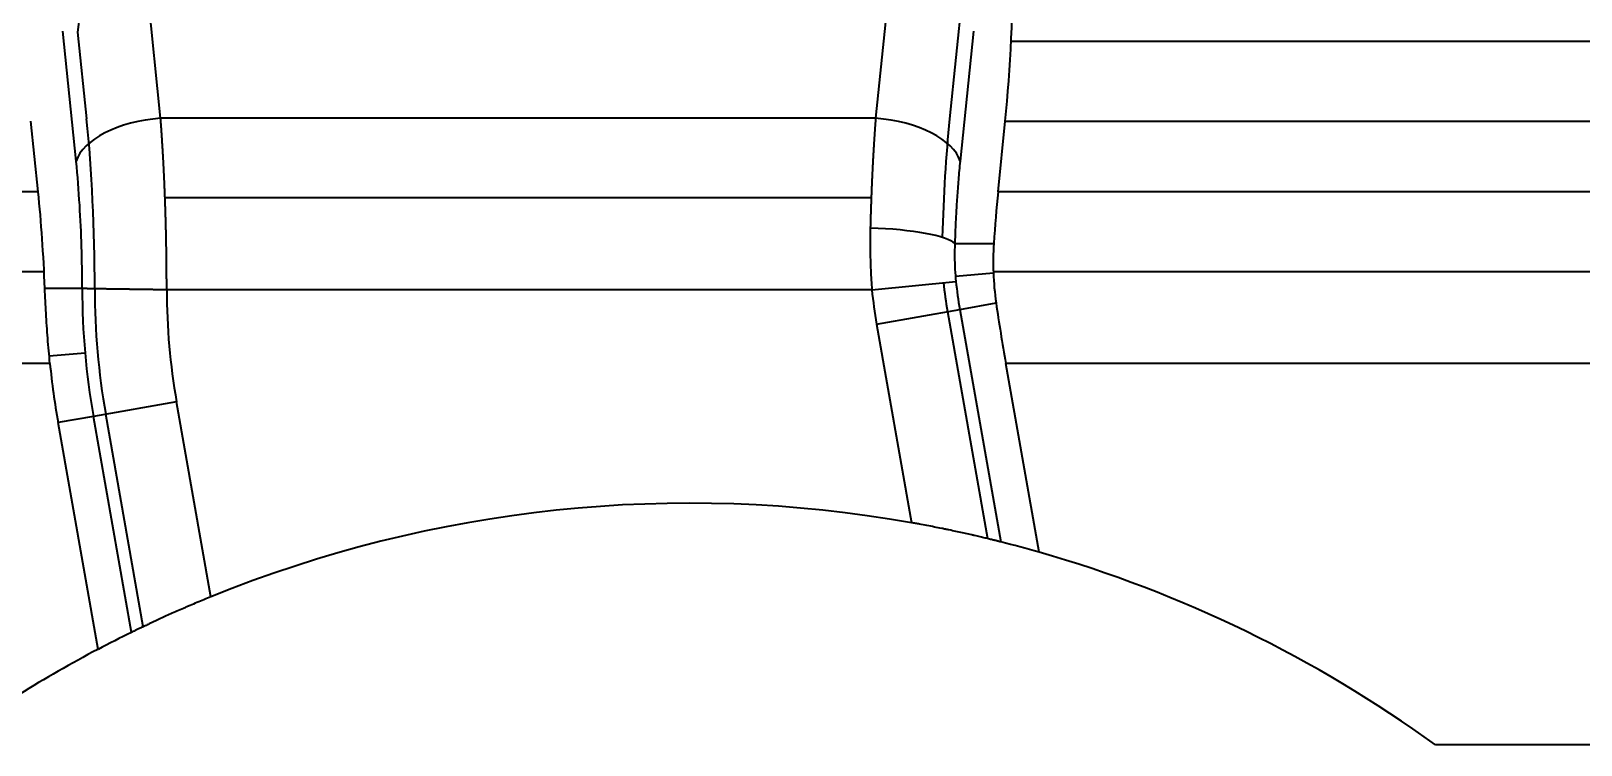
# Model space of a CAD drawing. Header units: millimetres. Extents: x 256 to 2096, y 1004 to 2403.
# Drawn here: x 638.6 to 728.9, y 1950.1 to 1991.7 of the extents above; entities that cross this region are included whole.
import ezdxf

# ---------------------------------------------------------------- set-up
doc = ezdxf.new("R2010")
doc.units = ezdxf.units.MM
doc.layers.add('1', color=7, linetype='Continuous', true_color=0xffffff)

msp = doc.modelspace()

# ---------------------------------------------------------------- linework, layer by layer
at = {"layer": '1', "color": 7, "linetype": 'Continuous', "lineweight": 35}
for p, q in [((641.302, 1991.637), (643.527, 2009.13)), ((646.127, 1986.618), (645.355, 1994.204)), ((688.574, 1994.204), (687.802, 1986.618)), ((692.884, 1994.169), (692.112, 1986.584)), ((641.203, 1984.118), (640.43, 1991.704)), ((641.817, 1986.584), (641.302, 1991.637)), ((693.498, 1991.704), (692.726, 1984.118)), ((770.719, 1991.094), (695.7, 1991.094)), ((687.802, 1986.618), (646.127, 1986.618)), ((638.992, 1982.331), (638.572, 1986.453)), ((694.937, 1982.331), (695.356, 1986.453)), ((695.356, 1986.453), (770.863, 1986.453)), ((638.992, 1982.331), (445.03, 1982.331)), ((771.597, 1982.331), (694.937, 1982.331)), ((687.544, 1981.977), (646.385, 1981.977)), ((692.415, 1979.319), (694.687, 1979.319)), ((442.851, 1977.69), (639.335, 1977.69)), ((694.664, 1977.586), (692.456, 1977.393)), ((694.66, 1977.69), (773.776, 1977.69)), ((641.557, 1976.694), (639.379, 1976.694)), ((687.583, 1976.618), (692.482, 1977.11)), ((687.583, 1976.618), (646.481, 1976.618)), ((692.707, 1975.482), (694.823, 1975.855)), ((687.858, 1974.627), (692.707, 1975.482)), ((691.99, 1975.356), (694.323, 1962.121)), ((692.707, 1975.482), (695.097, 1961.93)), ((687.858, 1974.627), (689.9, 1963.046)), ((639.676, 1972.331), (439.788, 1972.331)), ((639.635, 1972.772), (641.72, 1972.954)), ((697.328, 1961.33), (695.388, 1972.331)), ((776.839, 1972.331), (695.388, 1972.331)), ((647.058, 1970.098), (642.209, 1969.243)), ((649.063, 1958.729), (647.058, 1970.098)), ((642.209, 1969.243), (640.148, 1968.88)), ((642.478, 1955.668), (640.148, 1968.88)), ((644.428, 1956.657), (642.209, 1969.243)), ((645.11, 1956.986), (642.926, 1969.37)), ((900.964, 1950.094), (720.431, 1950.094))]:
    msp.add_line(p, q, dxfattribs=at)
for centre, radius, start, end in [((684.464, 1976.694), 42.907, 180, 190), ((714.464, 1979.319), 22.821, 185.73605, 190), ((714.464, 1979.319), 22.093, 185.73605, 190), ((684.464, 1976.694), 42.179, 180.01945, 190), ((684.464, 1976.694), 37.983, 180.11396, 190), ((714.464, 1979.319), 27.017, 185.73605, 190), ((684.464, 1976.694), 45, 185.56355, 190), ((676.964, 1890.094), 74.09, 79.94482, 112.12261), ((676.964, 1890.094), 74.09, 54.07892, 74.04721), ((676.964, 1890.094), 74.09, 117.74072, 125.92108)]:
    msp.add_arc(centre, radius, start, end, dxfattribs=at)
for centre, major_axis, ratio, start_param, end_param in [((692.302, 1996.453), (0, 20), 0.176327, 4.18879, 4.712389), ((646.127, 1984.118), (-4.974, -0.506), 0.498068, 4.661728, 6.081568), ((687.802, 1984.118), (4.974, -0.506), 0.498068, 0.201618, 1.621457), ((638.759, 1976.618), (0, 20), 0.176327, 4.715451, 5.234032), ((695.17, 1976.618), (0, 20), 0.176327, 1.049153, 1.417255), ((635.938, 1972.331), (0, 20), 0.176327, 4.932294, 5.235988), ((697.991, 1972.331), (0, 20), 0.176327, 1.047198, 1.213898), ((687.491, 1979.319), (4.997, -0.161), 0.179923, 0.177459, 1.576602), ((698.969, 1972.331), (-3.638, 19.99), 0.17348, 1.362111, 1.539237), ((676.964, 1890.094), (-71.53, 19.309), 1, 4.697617, 4.728798), ((676.964, 1890.094), (-33.426, 66.121), 1, 6.269769, 6.299289)]:
    msp.add_ellipse(centre, major_axis=major_axis, ratio=ratio, start_param=start_param, end_param=end_param, dxfattribs=at)
for points, knots in [([(646.481, 1976.618), (646.481, 1976.642), (646.481, 1976.688), (646.481, 1976.759), (646.481, 1976.829), (646.481, 1976.899), (646.481, 1976.969), (646.481, 1977.04), (646.48, 1977.11), (646.48, 1977.18), (646.48, 1977.251), (646.479, 1977.321), (646.479, 1977.391), (646.479, 1977.462), (646.478, 1977.532), (646.478, 1977.602), (646.477, 1977.673), (646.477, 1977.743), (646.476, 1977.814), (646.476, 1977.884), (646.475, 1977.955), (646.475, 1978.025), (646.474, 1978.096), (646.473, 1978.166), (646.472, 1978.237), (646.472, 1978.307), (646.471, 1978.378), (646.47, 1978.448), (646.469, 1978.519), (646.468, 1978.589), (646.467, 1978.659), (646.466, 1978.73), (646.465, 1978.8), (646.464, 1978.871), (646.463, 1978.941), (646.462, 1979.012), (646.461, 1979.082), (646.46, 1979.153), (646.459, 1979.223), (646.457, 1979.294), (646.456, 1979.364), (646.455, 1979.434), (646.454, 1979.505), (646.452, 1979.575), (646.451, 1979.645), (646.449, 1979.716), (646.448, 1979.786), (646.446, 1979.856), (646.445, 1979.926), (646.443, 1979.997), (646.442, 1980.067), (646.44, 1980.137), (646.438, 1980.207), (646.437, 1980.277), (646.435, 1980.347), (646.433, 1980.418), (646.431, 1980.488), (646.429, 1980.558), (646.428, 1980.628), (646.426, 1980.697), (646.424, 1980.767), (646.422, 1980.837), (646.42, 1980.907), (646.418, 1980.977), (646.416, 1981.047), (646.414, 1981.116), (646.411, 1981.186), (646.409, 1981.256), (646.407, 1981.325), (646.405, 1981.395), (646.402, 1981.464), (646.4, 1981.534), (646.398, 1981.603), (646.395, 1981.673), (646.393, 1981.742), (646.391, 1981.812), (646.388, 1981.881), (646.386, 1981.95), (646.383, 1982.019), (646.38, 1982.088), (646.378, 1982.157), (646.375, 1982.226), (646.372, 1982.295), (646.37, 1982.364), (646.367, 1982.433), (646.364, 1982.502), (646.361, 1982.571), (646.359, 1982.639), (646.356, 1982.708), (646.353, 1982.777), (646.35, 1982.845), (646.347, 1982.914), (646.344, 1982.982), (646.341, 1983.05), (646.338, 1983.119), (646.335, 1983.187), (646.331, 1983.255), (646.328, 1983.323), (646.325, 1983.391), (646.322, 1983.459), (646.318, 1983.527), (646.315, 1983.595), (646.312, 1983.662), (646.308, 1983.73), (646.305, 1983.798), (646.301, 1983.865), (646.298, 1983.933), (646.294, 1984), (646.291, 1984.067), (646.287, 1984.134), (646.284, 1984.201), (646.28, 1984.269), (646.276, 1984.335), (646.273, 1984.402), (646.269, 1984.469), (646.265, 1984.536), (646.261, 1984.602), (646.257, 1984.669), (646.253, 1984.735), (646.25, 1984.802), (646.246, 1984.868), (646.242, 1984.934), (646.238, 1985), (646.234, 1985.066), (646.229, 1985.132), (646.225, 1985.198), (646.221, 1985.264), (646.217, 1985.329), (646.213, 1985.395), (646.209, 1985.46), (646.204, 1985.525), (646.2, 1985.591), (646.196, 1985.656), (646.191, 1985.721), (646.187, 1985.785), (646.182, 1985.85), (646.178, 1985.915), (646.173, 1985.979), (646.169, 1986.044), (646.164, 1986.108), (646.16, 1986.172), (646.155, 1986.236), (646.15, 1986.3), (646.146, 1986.364), (646.141, 1986.428), (646.136, 1986.491), (646.132, 1986.555), (646.128, 1986.597), (646.127, 1986.618)], [0, 0, 0, 0, 0.006694, 0.013391, 0.020091, 0.026792, 0.033497, 0.040204, 0.046913, 0.053625, 0.060339, 0.067056, 0.073775, 0.080496, 0.08722, 0.093946, 0.100675, 0.107406, 0.114139, 0.120875, 0.127613, 0.134353, 0.141096, 0.14784, 0.154587, 0.161337, 0.168088, 0.174842, 0.181597, 0.188355, 0.195116, 0.201878, 0.208642, 0.215409, 0.222177, 0.228948, 0.235721, 0.242496, 0.249272, 0.256051, 0.262832, 0.269615, 0.2764, 0.283186, 0.289975, 0.296766, 0.303558, 0.310353, 0.317149, 0.323947, 0.330747, 0.337549, 0.344353, 0.351159, 0.357966, 0.364776, 0.371587, 0.378401, 0.385216, 0.392033, 0.398852, 0.405673, 0.412496, 0.419322, 0.426149, 0.432978, 0.439809, 0.446642, 0.453477, 0.460314, 0.467153, 0.473995, 0.480838, 0.487683, 0.494531, 0.50138, 0.508232, 0.515086, 0.521941, 0.528799, 0.535659, 0.542522, 0.549386, 0.556252, 0.563121, 0.569992, 0.576865, 0.58374, 0.590617, 0.597497, 0.604379, 0.611263, 0.618149, 0.625038, 0.631928, 0.638821, 0.645716, 0.652614, 0.659514, 0.666416, 0.67332, 0.680226, 0.687135, 0.694046, 0.700959, 0.707874, 0.714791, 0.72171, 0.728631, 0.735555, 0.74248, 0.749408, 0.756337, 0.763269, 0.770202, 0.777138, 0.784075, 0.791014, 0.797956, 0.804899, 0.811844, 0.818791, 0.825739, 0.83269, 0.839642, 0.846596, 0.853552, 0.86051, 0.867469, 0.87443, 0.881393, 0.888357, 0.895324, 0.902291, 0.909261, 0.916231, 0.923204, 0.930178, 0.937154, 0.944131, 0.951109, 0.958089, 0.965071, 0.972054, 0.979038, 0.986024, 0.993011, 1, 1, 1, 1]), ([(687.802, 1986.618), (687.8, 1986.597), (687.797, 1986.555), (687.792, 1986.492), (687.788, 1986.429), (687.783, 1986.366), (687.778, 1986.302), (687.774, 1986.239), (687.769, 1986.175), (687.765, 1986.111), (687.76, 1986.047), (687.755, 1985.983), (687.751, 1985.919), (687.747, 1985.855), (687.742, 1985.791), (687.738, 1985.726), (687.733, 1985.662), (687.729, 1985.597), (687.725, 1985.533), (687.721, 1985.468), (687.716, 1985.403), (687.712, 1985.338), (687.708, 1985.273), (687.704, 1985.208), (687.7, 1985.143), (687.696, 1985.078), (687.692, 1985.013), (687.688, 1984.947), (687.684, 1984.882), (687.68, 1984.816), (687.676, 1984.75), (687.672, 1984.685), (687.668, 1984.619), (687.665, 1984.553), (687.661, 1984.487), (687.657, 1984.421), (687.653, 1984.355), (687.65, 1984.289), (687.646, 1984.222), (687.643, 1984.156), (687.639, 1984.089), (687.636, 1984.023), (687.632, 1983.956), (687.629, 1983.89), (687.625, 1983.823), (687.622, 1983.756), (687.618, 1983.69), (687.615, 1983.623), (687.612, 1983.556), (687.609, 1983.489), (687.605, 1983.422), (687.602, 1983.355), (687.599, 1983.287), (687.596, 1983.22), (687.593, 1983.153), (687.59, 1983.085), (687.587, 1983.018), (687.584, 1982.951), (687.581, 1982.883), (687.578, 1982.815), (687.575, 1982.748), (687.572, 1982.68), (687.569, 1982.612), (687.566, 1982.545), (687.564, 1982.477), (687.561, 1982.409), (687.558, 1982.341), (687.556, 1982.273), (687.553, 1982.205), (687.55, 1982.137), (687.548, 1982.069), (687.545, 1982.001), (687.543, 1981.933), (687.54, 1981.865), (687.538, 1981.796), (687.535, 1981.728), (687.533, 1981.66), (687.531, 1981.591), (687.528, 1981.523), (687.526, 1981.455), (687.524, 1981.386), (687.522, 1981.318), (687.519, 1981.249), (687.517, 1981.181), (687.515, 1981.112), (687.513, 1981.043), (687.511, 1980.975), (687.509, 1980.906), (687.507, 1980.838), (687.505, 1980.769), (687.503, 1980.7), (687.501, 1980.631), (687.5, 1980.563), (687.498, 1980.494), (687.496, 1980.425), (687.494, 1980.356), (687.493, 1980.287), (687.491, 1980.242), (687.491, 1980.219)], [0, 0, 0, 0, 0.010621, 0.021238, 0.031851, 0.042459, 0.053064, 0.063665, 0.074262, 0.084854, 0.095443, 0.106027, 0.116607, 0.127183, 0.137755, 0.148322, 0.158886, 0.169445, 0.179999, 0.19055, 0.201096, 0.211637, 0.222175, 0.232707, 0.243236, 0.25376, 0.264279, 0.274795, 0.285305, 0.295812, 0.306313, 0.316811, 0.327304, 0.337793, 0.348277, 0.358757, 0.369232, 0.379704, 0.39017, 0.400633, 0.411091, 0.421545, 0.431994, 0.442439, 0.45288, 0.463316, 0.473748, 0.484176, 0.4946, 0.505019, 0.515434, 0.525844, 0.53625, 0.546652, 0.557049, 0.567442, 0.577831, 0.588215, 0.598595, 0.608971, 0.619342, 0.629709, 0.640071, 0.650429, 0.660783, 0.671132, 0.681477, 0.691818, 0.702154, 0.712486, 0.722813, 0.733136, 0.743455, 0.753769, 0.764079, 0.774385, 0.784686, 0.794983, 0.805276, 0.815564, 0.825848, 0.836127, 0.846402, 0.856673, 0.86694, 0.877202, 0.88746, 0.897713, 0.907962, 0.918206, 0.928446, 0.938682, 0.948913, 0.959139, 0.969361, 0.979579, 0.989792, 1, 1, 1, 1]), ([(694.687, 1979.319), (694.649, 1978.753), (694.641, 1978.182), (694.685, 1977.028), (694.738, 1976.444), (694.823, 1975.855)], [0, 0, 0, 0, 0.5, 0.5, 1, 1, 1, 1]), ([(646.481, 1976.618), (646.469, 1976.618), (646.445, 1976.619), (646.408, 1976.619), (646.372, 1976.62), (646.336, 1976.62), (646.299, 1976.621), (646.263, 1976.621), (646.227, 1976.622), (646.191, 1976.622), (646.155, 1976.623), (646.119, 1976.623), (646.083, 1976.624), (646.047, 1976.624), (646.011, 1976.625), (645.975, 1976.625), (645.94, 1976.626), (645.904, 1976.626), (645.869, 1976.627), (645.833, 1976.627), (645.798, 1976.628), (645.762, 1976.628), (645.727, 1976.629), (645.692, 1976.629), (645.657, 1976.63), (645.622, 1976.63), (645.587, 1976.631), (645.552, 1976.631), (645.517, 1976.632), (645.483, 1976.632), (645.448, 1976.633), (645.414, 1976.633), (645.379, 1976.634), (645.345, 1976.634), (645.311, 1976.635), (645.276, 1976.635), (645.242, 1976.636), (645.208, 1976.636), (645.175, 1976.636), (645.141, 1976.637), (645.107, 1976.637), (645.074, 1976.638), (645.04, 1976.638), (645.007, 1976.639), (644.974, 1976.639), (644.941, 1976.64), (644.908, 1976.64), (644.875, 1976.641), (644.842, 1976.641), (644.81, 1976.642), (644.777, 1976.642), (644.745, 1976.642), (644.712, 1976.643), (644.68, 1976.643), (644.648, 1976.644), (644.616, 1976.644), (644.584, 1976.645), (644.553, 1976.645), (644.521, 1976.646), (644.49, 1976.646), (644.459, 1976.646), (644.427, 1976.647), (644.396, 1976.647), (644.366, 1976.648), (644.335, 1976.648), (644.304, 1976.649), (644.274, 1976.649), (644.243, 1976.65), (644.213, 1976.65), (644.183, 1976.65), (644.153, 1976.651), (644.123, 1976.651), (644.094, 1976.652), (644.064, 1976.652), (644.035, 1976.653), (644.006, 1976.653), (643.977, 1976.653), (643.948, 1976.654), (643.919, 1976.654), (643.89, 1976.655), (643.862, 1976.655), (643.834, 1976.655), (643.805, 1976.656), (643.777, 1976.656), (643.749, 1976.657), (643.722, 1976.657), (643.694, 1976.657), (643.667, 1976.658), (643.64, 1976.658), (643.612, 1976.659), (643.585, 1976.659), (643.559, 1976.659), (643.532, 1976.66), (643.506, 1976.66), (643.479, 1976.661), (643.453, 1976.661), (643.427, 1976.661), (643.401, 1976.662), (643.376, 1976.662), (643.35, 1976.663), (643.325, 1976.663), (643.3, 1976.663), (643.275, 1976.664), (643.25, 1976.664), (643.225, 1976.664), (643.201, 1976.665), (643.176, 1976.665), (643.152, 1976.666), (643.128, 1976.666), (643.104, 1976.666), (643.081, 1976.667), (643.057, 1976.667), (643.034, 1976.667), (643.011, 1976.668), (642.988, 1976.668), (642.965, 1976.668), (642.942, 1976.669), (642.92, 1976.669), (642.898, 1976.67), (642.875, 1976.67), (642.854, 1976.67), (642.832, 1976.671), (642.81, 1976.671), (642.789, 1976.671), (642.768, 1976.672), (642.746, 1976.672), (642.726, 1976.672), (642.705, 1976.673), (642.684, 1976.673), (642.664, 1976.673), (642.644, 1976.674), (642.624, 1976.674), (642.604, 1976.674), (642.584, 1976.675), (642.565, 1976.675), (642.545, 1976.675), (642.526, 1976.675), (642.507, 1976.676), (642.488, 1976.676), (642.47, 1976.676), (642.451, 1976.677), (642.433, 1976.677), (642.415, 1976.677), (642.397, 1976.678), (642.38, 1976.678), (642.362, 1976.678), (642.345, 1976.679), (642.327, 1976.679), (642.31, 1976.679), (642.294, 1976.679), (642.277, 1976.68), (642.261, 1976.68), (642.244, 1976.68), (642.228, 1976.681), (642.212, 1976.681), (642.196, 1976.681), (642.181, 1976.681), (642.165, 1976.682), (642.15, 1976.682), (642.135, 1976.682), (642.12, 1976.682), (642.106, 1976.683), (642.091, 1976.683), (642.077, 1976.683), (642.063, 1976.683), (642.049, 1976.684), (642.035, 1976.684), (642.021, 1976.684), (642.008, 1976.684), (641.995, 1976.685), (641.982, 1976.685), (641.969, 1976.685), (641.956, 1976.685), (641.943, 1976.686), (641.931, 1976.686), (641.919, 1976.686), (641.907, 1976.686), (641.895, 1976.687), (641.883, 1976.687), (641.872, 1976.687), (641.86, 1976.687), (641.849, 1976.687), (641.838, 1976.688), (641.828, 1976.688), (641.817, 1976.688), (641.806, 1976.688), (641.796, 1976.688), (641.786, 1976.689), (641.776, 1976.689), (641.766, 1976.689), (641.757, 1976.689), (641.747, 1976.689), (641.738, 1976.69), (641.729, 1976.69), (641.72, 1976.69), (641.711, 1976.69), (641.703, 1976.69), (641.695, 1976.691), (641.686, 1976.691), (641.678, 1976.691), (641.67, 1976.691), (641.663, 1976.691), (641.655, 1976.691), (641.648, 1976.692), (641.641, 1976.692), (641.633, 1976.692), (641.627, 1976.692), (641.62, 1976.692), (641.613, 1976.692), (641.607, 1976.693), (641.601, 1976.693), (641.595, 1976.693), (641.589, 1976.693), (641.583, 1976.693), (641.578, 1976.693), (641.572, 1976.693), (641.567, 1976.694), (641.562, 1976.694), (641.559, 1976.694), (641.557, 1976.694)], [0, 0, 0, 0, 0.005218, 0.010431, 0.015638, 0.020839, 0.026035, 0.031225, 0.03641, 0.041588, 0.046761, 0.051929, 0.057091, 0.062247, 0.067397, 0.072542, 0.077682, 0.082815, 0.087943, 0.093065, 0.098182, 0.103293, 0.108398, 0.113498, 0.118592, 0.12368, 0.128763, 0.13384, 0.138912, 0.143978, 0.149038, 0.154092, 0.159141, 0.164184, 0.169222, 0.174254, 0.17928, 0.184301, 0.189316, 0.194325, 0.199329, 0.204327, 0.209319, 0.214306, 0.219287, 0.224262, 0.229232, 0.234196, 0.239155, 0.244107, 0.249055, 0.253996, 0.258932, 0.263862, 0.268787, 0.273706, 0.278619, 0.283527, 0.288429, 0.293325, 0.298216, 0.303101, 0.30798, 0.312854, 0.317722, 0.322585, 0.327442, 0.332293, 0.337138, 0.341978, 0.346812, 0.351641, 0.356464, 0.361281, 0.366093, 0.370899, 0.375699, 0.380494, 0.385283, 0.390066, 0.394844, 0.399616, 0.404382, 0.409143, 0.413898, 0.418648, 0.423392, 0.42813, 0.432862, 0.437589, 0.442311, 0.447026, 0.451736, 0.45644, 0.461139, 0.465832, 0.470519, 0.475201, 0.479877, 0.484548, 0.489212, 0.493872, 0.498525, 0.503173, 0.507815, 0.512452, 0.517082, 0.521708, 0.526327, 0.530941, 0.535549, 0.540152, 0.544749, 0.54934, 0.553926, 0.558506, 0.563081, 0.567649, 0.572212, 0.57677, 0.581322, 0.585868, 0.590408, 0.594943, 0.599472, 0.603996, 0.608514, 0.613026, 0.617533, 0.622034, 0.626529, 0.631019, 0.635503, 0.639981, 0.644454, 0.648921, 0.653382, 0.657838, 0.662288, 0.666733, 0.671171, 0.675605, 0.680032, 0.684454, 0.68887, 0.693281, 0.697686, 0.702085, 0.706479, 0.710867, 0.715249, 0.719626, 0.723997, 0.728362, 0.732722, 0.737076, 0.741425, 0.745768, 0.750105, 0.754436, 0.758762, 0.763082, 0.767397, 0.771706, 0.776009, 0.780307, 0.784599, 0.788885, 0.793166, 0.797441, 0.80171, 0.805974, 0.810232, 0.814485, 0.818731, 0.822973, 0.827208, 0.831438, 0.835662, 0.839881, 0.844094, 0.848301, 0.852503, 0.856699, 0.860889, 0.865074, 0.869253, 0.873426, 0.877594, 0.881756, 0.885912, 0.890063, 0.894208, 0.898348, 0.902482, 0.90661, 0.910732, 0.914849, 0.918961, 0.923066, 0.927166, 0.93126, 0.935349, 0.939432, 0.94351, 0.947581, 0.951647, 0.955708, 0.959763, 0.963812, 0.967855, 0.971893, 0.975925, 0.979952, 0.983973, 0.987988, 0.991998, 0.996002, 1, 1, 1, 1]), ([(695.097, 1961.93), (695.069, 1961.938), (695.034, 1961.946), (694.971, 1961.962), (694.937, 1961.971), (694.899, 1961.98), (694.873, 1961.987), (694.859, 1961.99), (694.789, 1962.007), (694.727, 1962.023), (694.591, 1962.056), (694.443, 1962.092), (694.272, 1962.134), (694.134, 1962.167), (694.087, 1962.178), (693.99, 1962.201), (693.94, 1962.213), (693.788, 1962.248), (693.681, 1962.273), (693.542, 1962.305), (693.514, 1962.311), (693.458, 1962.324), (693.372, 1962.344), (693.285, 1962.364), (693.108, 1962.404), (692.865, 1962.458), (692.482, 1962.541), (692.213, 1962.598), (692.007, 1962.64), (691.937, 1962.655), (691.797, 1962.684), (691.727, 1962.698), (691.515, 1962.741), (691.23, 1962.798), (690.795, 1962.882), (690.499, 1962.937), (690.312, 1962.971), (690.275, 1962.978), (690.2, 1962.992), (690.162, 1962.999), (690.05, 1963.019), (689.975, 1963.032), (689.9, 1963.046)], [0, 0, 0, 0, 0.0625, 0.0625, 0.09375, 0.109375, 0.109375, 0.125, 0.125, 0.1875, 0.1875, 0.25, 0.3125, 0.3125, 0.34375, 0.34375, 0.375, 0.375, 0.4375, 0.4375, 0.453125, 0.453125, 0.46875, 0.5, 0.5, 0.5625, 0.625, 0.6875, 0.6875, 0.71875, 0.71875, 0.75, 0.75, 0.8125, 0.875, 0.9375, 0.9375, 0.953125, 0.953125, 0.96875, 0.96875, 1, 1, 1, 1]), ([(649.063, 1958.729), (648.925, 1958.673), (648.788, 1958.617), (648.516, 1958.504), (648.246, 1958.392), (647.981, 1958.279), (647.783, 1958.195), (647.685, 1958.153), (647.587, 1958.11), (647.522, 1958.082), (647.489, 1958.068), (647.328, 1957.998), (647.076, 1957.888), (646.716, 1957.728), (646.487, 1957.625), (646.264, 1957.524), (646.155, 1957.474), (645.943, 1957.377), (645.741, 1957.283), (645.464, 1957.154), (645.297, 1957.075), (645.178, 1957.019), (645.12, 1956.991), (645.065, 1956.965), (645.029, 1956.948), (645.011, 1956.939), (644.924, 1956.897), (644.796, 1956.836), (644.638, 1956.759), (644.555, 1956.719), (644.501, 1956.693), (644.484, 1956.685), (644.461, 1956.673), (644.454, 1956.67), (644.441, 1956.663), (644.434, 1956.66), (644.428, 1956.657)], [0, 0, 0, 0, 0.0625, 0.0625, 0.125, 0.1875, 0.1875, 0.21875, 0.234375, 0.234375, 0.25, 0.25, 0.3125, 0.375, 0.4375, 0.4375, 0.5, 0.5, 0.5625, 0.625, 0.6875, 0.6875, 0.71875, 0.734375, 0.734375, 0.75, 0.75, 0.8125, 0.875, 0.9375, 0.9375, 0.96875, 0.96875, 0.984375, 0.984375, 1, 1, 1, 1])]:
    msp.add_open_spline(points, degree=3, knots=knots, dxfattribs=at)
for points in [[(641.557, 1976.694), (641.556, 1977.506), (641.531, 1979.14), (641.425, 1981.528), (641.291, 1983.255), (641.203, 1984.118)], [(692.726, 1984.118), (692.689, 1983.751), (692.622, 1983.028), (692.545, 1981.995), (692.486, 1981.024), (692.443, 1980.125), (692.423, 1979.578), (692.415, 1979.319)], [(687.491, 1980.219), (687.481, 1979.797), (687.475, 1978.967), (687.508, 1977.765), (687.555, 1976.995), (687.583, 1976.618)], [(692.415, 1979.319), (692.405, 1979.06), (692.397, 1978.551), (692.422, 1977.814), (692.459, 1977.342), (692.482, 1977.11)], [(639.676, 1972.331), (639.629, 1972.82), (639.543, 1973.797), (639.445, 1975.253), (639.398, 1976.216), (639.379, 1976.694)]]:
    msp.add_open_spline(points, degree=3, dxfattribs=at)

doc.saveas('drawing.dxf')
